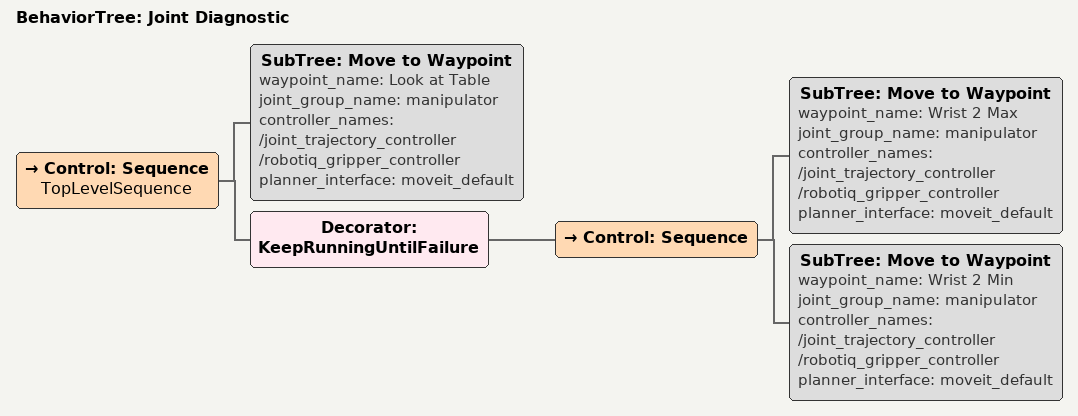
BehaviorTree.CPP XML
<root BTCPP_format="4" main_tree_to_execute="Joint Diagnostic">
    <BehaviorTree ID="Joint Diagnostic" _description="Example of cycling through the min and max limits of a single joint, for hardware testing">
        <Control ID="Sequence" name="TopLevelSequence">
            <!--Setup by moving home-->
            <SubTree ID="Move to Waypoint" waypoint_name="Look at Table" joint_group_name="manipulator" controller_names="/joint_trajectory_controller /robotiq_gripper_controller" planner_interface="moveit_default"/>
            <Decorator ID="KeepRunningUntilFailure">
                <Control ID="Sequence">
                    <SubTree ID="Move to Waypoint" waypoint_name="Wrist 2 Max" joint_group_name="manipulator" controller_names="/joint_trajectory_controller /robotiq_gripper_controller" planner_interface="moveit_default"/>
                    <SubTree ID="Move to Waypoint" waypoint_name="Wrist 2 Min" joint_group_name="manipulator" controller_names="/joint_trajectory_controller /robotiq_gripper_controller" planner_interface="moveit_default"/>
                </Control>
            </Decorator>
        </Control>
    </BehaviorTree>
</root>
